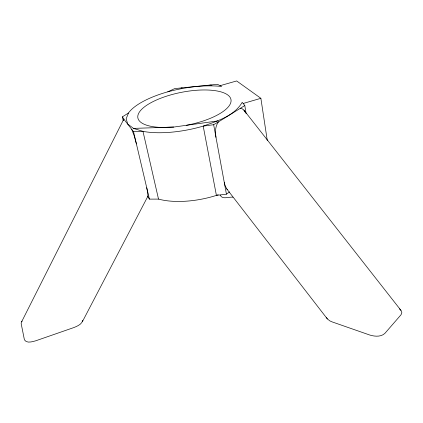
<?xml version="1.0" encoding="UTF-8"?>
<svg xmlns="http://www.w3.org/2000/svg" width="423" height="423" viewBox="0 0 423 423"><rect width="100%" height="100%" fill="white"/><g stroke="black" fill="none" stroke-linecap="round" stroke-linejoin="round"><path stroke-width="0.63" d="M82.739 320.311C81.935 324.346 77.351 326.117 73.951 327.529L35.775 340.785C32.365 341.694 26.644 343.666 24.423 339.854L21.176 323.664L21.298 322.458L123.817 119.117L133.541 131.706L149.404 199.127L158.509 199.096A56.925 24.576 -11.3 0 0 216.407 195.389L226.432 194.178L229.499 191.894M123.706 119.307L123.648 120.28M82.422 321.623L147.886 196.256L147.78 193.025L146.723 187.743M167.772 91.823C185.279 87.175 203.521 84.611 221.626 86.456L217.454 84.304L174.72 88.597L167.772 91.823A59.347 20.859 -11.2 0 0 128.465 113.02L126.149 118.826L127.783 124.087L133.462 128.391L142.979 131.357A59.347 20.859 -11.2 0 0 203.199 126.107L213.652 124.706L218.585 121.792L244.817 105.528L242.215 102.345C234.056 116.124 217.374 120.994 203.199 126.107L216.407 195.389L218.205 194.675M21.615 321.797L22.091 321.11M218.585 121.792C215.058 126.038 215.217 132.145 215.973 137.316M123.257 120.703L122.337 116.885L128.465 113.02M147.886 196.256L147.537 196.203L149.404 199.127M243.146 103.487L260.869 98.3L267.283 140.552M220.108 85.673L236.663 80.957L260.869 98.3M181.166 88.047L182.112 87.857M240.259 108.447L241.729 108.462L243.87 110.08L400.951 310.36L401.85 312.65L401.025 314.77L384.793 333.472C380.758 337.136 374.524 336.502 369.691 335.005L332.219 321.935L329.871 320.893L327.312 318.884L226.702 188.827L225.02 185.38L224.275 182.461M133.462 128.391L173.71 127.064L217.718 120.936M232.983 197.208C229.641 196.484 221.948 200.058 220.23 195.077M133.541 131.706L142.979 131.357L158.509 199.096M173.71 127.064L161.755 127.455A47.434 16.656 -11.2 0 1 153.501 101.388A47.434 16.656 -11.2 0 1 227.632 94.868A47.434 16.656 -11.2 0 1 186.532 125.277M209.887 85.065L211.912 85.256M399.471 308.917L400.951 310.36M226.702 188.827L227.373 189.647M122.337 116.885L123.987 119.133M327.312 318.884L326.413 317.377M243.87 110.08L245.113 112.106M131.775 129.449L134.244 135.936L136.418 143.936M213.652 124.706L226.432 194.178M244.817 105.528L246.101 113.697"/></g></svg>
